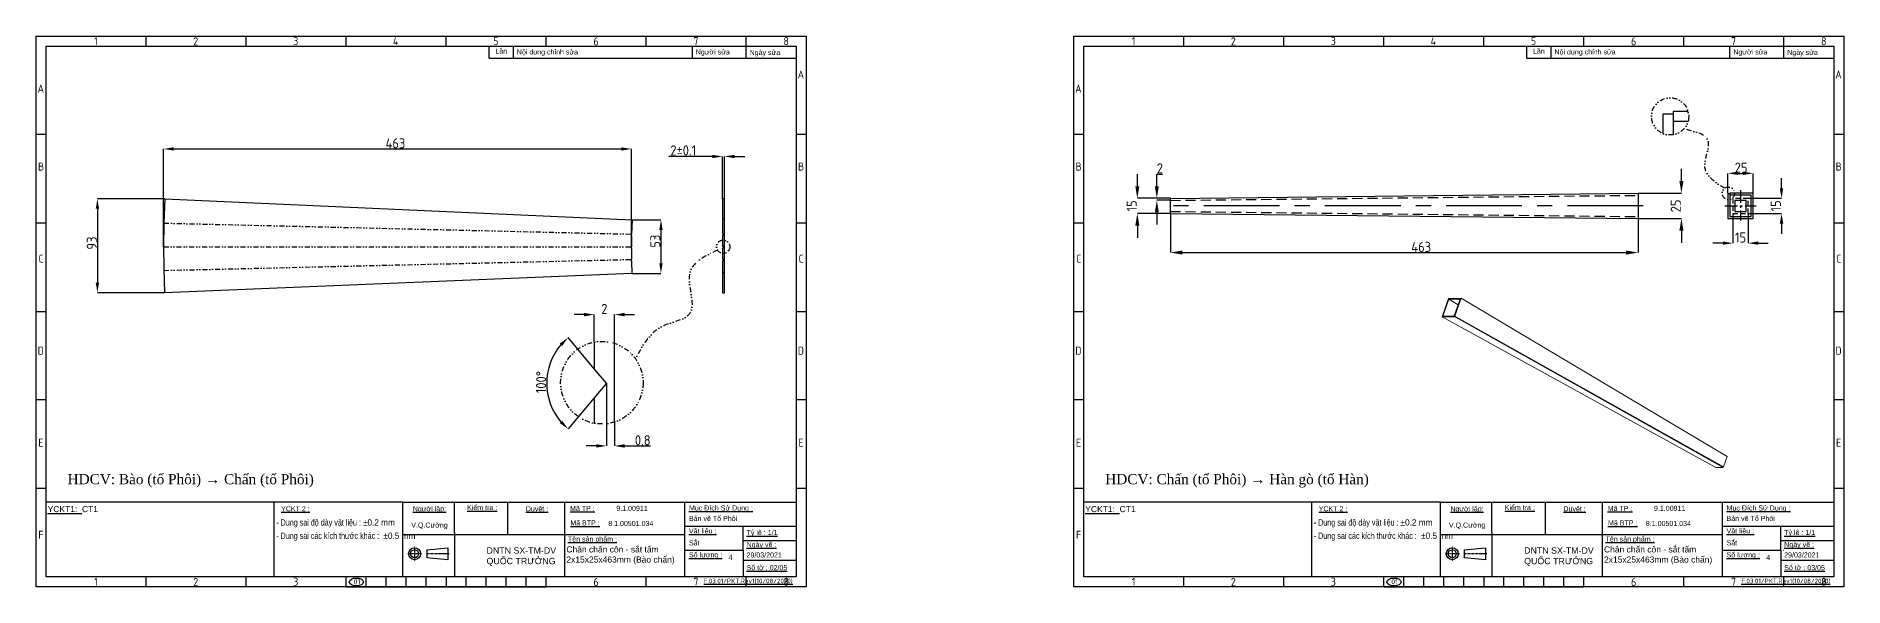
# Model space of a CAD drawing. Header units: millimetres. Extents: x -127318 to -46279, y 54276 to 57025.
# Drawn here: x -118447 to -116658, y 54453 to 54998 of the extents above; entities that cross this region are included whole.
import ezdxf

# ---------------------------------------------------------------- set-up
doc = ezdxf.new("R2010")
doc.units = ezdxf.units.MM
doc.header["$PDMODE"] = 2
for name, pattern in [('CENTER', [2, 1.25, -0.25, 0.25, -0.25]), ('CENTERX2', [4, 2.5, -0.5, 0.5, -0.5]), ('CONTPVMNIL', [0]), ('DASHEDX2', [1.5, 1, -0.5]), ('DIVIDE', [1.25, 0.5, -0.25, 0, -0.25, 0, -0.25])]:
    doc.linetypes.add(name, pattern=pattern)
doc.layers.get('0').update_dxf_attribs({"linetype": 'CONTPVMNIL'})
doc.layers.get('DEFPOINTS').update_dxf_attribs({"color": 6})
for name, color, linetype in [('CENTER', 1, 'CENTERX2'), ('FRAME050', 6, 'Continuous'), ('hatch', 4, 'DASHEDX2'), ('MAIN', 7, 'Continuous')]:
    doc.layers.add(name, color=color, linetype=linetype)
doc.styles.add('ISOCP', font='isocp')
doc.styles.add('SLDTEXTSTYLE1', font='timesi.ttf', dxfattribs={"width": 0.933})
doc.styles.add('SLDTEXTSTYLE3', font='TXT', dxfattribs={"width": 0.65, "bigfont": 'bigfont'})
doc.styles.get("Standard").update_dxf_attribs({"font": 'isocp.shx'})
doc.styles.add('style1', font='arial.ttf', dxfattribs={"width": 0.75})
doc.dimstyles.new('Dim20$0', dxfattribs={"dimtxt": 20, "dimasz": 10, "dimexe": 0, "dimexo": 0, "dimgap": 0.6, "dimtad": 1, "dimtoh": 1, "dimdsep": 46, "dimtxsty": 'ISOCP', "dimcen": 0, "dimclrd": 3, "dimclre": 3, "dimclrt": 7, "dimadec": 3, "dimazin": 2, "dimtp": 0.05, "dimtm": 0.05, "dimtfac": 0.7, "dimtofl": 0, "dimtmove": 0, "dimatfit": 3, "dimfxl": 1, "dimtolj": 1, "dimarcsym": 0})
doc.dimstyles.new('Dim20$2', dxfattribs={"dimtxt": 20, "dimasz": 10, "dimexe": 0, "dimexo": 0, "dimgap": 0.6, "dimtad": 1, "dimtoh": 1, "dimdsep": 46, "dimtxsty": 'ISOCP', "dimcen": 0, "dimclrd": 3, "dimclre": 3, "dimclrt": 7, "dimadec": 3, "dimazin": 2, "dimtp": 0.05, "dimtm": 0.05, "dimtfac": 0.7, "dimtofl": 0, "dimtmove": 0, "dimatfit": 3, "dimfxl": 1, "dimtolj": 1, "dimarcsym": 0})

# ---------------------------------------------------------------- blocks, each defined once
blk = doc.blocks.new('ẢERHAEEH')
at = {"layer": 'FRAME050'}
for p, q in [((-261.36, 213.96), (-261.36, 217.92)), ((-221.76, 213.96), (-221.76, 217.92)), ((-182.16, 213.96), (-182.16, 217.92)), ((-142.56, 213.96), (-142.56, 217.92)), ((-102.96, 213.96), (-102.96, 217.92)), ((-63.36, 213.96), (-63.36, 217.92)), ((-23.76, 213.96), (-23.76, 217.92)), ((-300.96, 178.96), (-304.92, 178.96)), ((0, 178.96), (-3.96, 178.96)), ((-300.96, 143.96), (-304.92, 143.96)), ((0, 143.96), (-3.96, 143.96)), ((-304.92, 108.96), (-300.96, 108.96)), ((-3.96, 108.96), (0, 108.96)), ((-300.96, 73.96), (-304.92, 73.96)), ((0, 73.96), (-3.96, 73.96)), ((-300.96, 38.96), (-304.92, 38.96)), ((0, 38.96), (-3.96, 38.96)), ((-261.36, 0), (-261.36, 3.96)), ((-221.76, 0), (-221.76, 3.96)), ((-182.16, 0), (-182.16, 3.96)), ((-182.16, 0), (-102.96, 0)), ((-174.24, 0), (-174.24, 3.96)), ((-166.32, 0), (-166.32, 3.96)), ((-158.4, 0), (-158.4, 3.96)), ((-150.48, 0), (-150.48, 3.96)), ((-142.56, 3.96), (-142.56, 0)), ((-134.64, 0), (-134.64, 3.96)), ((-126.72, 0), (-126.72, 3.96)), ((-118.8, 0), (-118.8, 3.96)), ((-110.88, 0), (-110.88, 3.96)), ((-102.96, 0), (-102.96, 3.96)), ((-63.36, 0), (-63.36, 3.96)), ((-23.76, 0), (-23.76, 3.96))]:
    blk.add_line(p, q, dxfattribs=at)
at = {"layer": 'MAIN', "color": 7, "linetype": 'Continuous'}
blk.add_lwpolyline([(-300.96, 213.96), (-3.96, 213.96), (-3.96, 3.96), (-300.96, 3.96)], close=True, dxfattribs=at)
at = {"layer": 'FRAME050', "style": 'ISOCP'}
for s, p in [('1', (-281.95, 214.36)), ('2', (-242.72, 214.28)), ('3', (-203.13, 214.42)), ('4', (-163.63, 214.36)), ('5', (-123.93, 214.42)), ('6', (-84.25, 214.28)), ('7', (-44.67, 214.36)), ('8', (-9.03, 214.36)), ('A', (-3.41, 201.17)), ('A', (-304.37, 195.59)), ('B', (-304.21, 164.74)), ('B', (-3.25, 164.74)), ('C', (-303.97, 128.3)), ('C', (-3.01, 128.3)), ('D', (-304.3, 91.87)), ('D', (-3.34, 91.87)), ('E', (-304.05, 55.44)), ('E', (-3.09, 55.44)), ('F', (-304.05, 19.01)), ('1', (-281.95, 0.4)), ('2', (-242.72, 0.32)), ('3', (-203.13, 0.46)), ('6', (-84.25, 0.32)), ('7', (-44.67, 0.4)), ('8', (-9.03, 0.4))]:
    blk.add_text(s, height=3.17, dxfattribs=at).set_placement(p)
blk = doc.blocks.new('*D563')
at = {"color": 3, "lineweight": -2, "ltscale": 30, "transparency": 16777216}
for p, q in [((-118320.9, 54789.6), (-118320.9, 54886.4)), ((-118310.9, 54886.4), (-117867.8, 54886.4)), ((-117857.8, 54789.6), (-117857.8, 54886.4))]:
    blk.add_line(p, q, dxfattribs=at)
at = {"color": 3, "ltscale": 30, "transparency": 16777216}
for points in [[(-118310.9, 54888.1), (-118310.9, 54884.8), (-118320.9, 54886.4)], [(-117867.8, 54888.1), (-117867.8, 54884.8), (-117857.8, 54886.4)]]:
    blk.add_solid(points, dxfattribs=at)
at = {"layer": 'DEFPOINTS', "color": 0, "ltscale": 30, "transparency": 16777216}
for p in [(-117857.8, 54886.4), (-118320.9, 54789.6), (-117857.8, 54789.6)]:
    blk.add_point(p, dxfattribs=at)
at = {"color": 7, "ltscale": 30, "transparency": 16777216, "insert": (-118091.4, 54892), "char_height": 10, "attachment_point": 5, "style": 'ISOCP'}
blk.add_mtext('\\A1;463', dxfattribs=at)
blk = doc.blocks.new('*D564')
at = {"color": 3, "lineweight": -2, "ltscale": 30, "transparency": 16777216}
for p, q in [((-117857.2, 54816.4), (-117828.6, 54816.4)), ((-117828.6, 54806.4), (-117828.6, 54773.3)), ((-117857.3, 54763.3), (-117828.6, 54763.3))]:
    blk.add_line(p, q, dxfattribs=at)
at = {"color": 3, "ltscale": 30, "transparency": 16777216}
for points in [[(-117830.2, 54806.4), (-117826.9, 54806.4), (-117828.6, 54816.4)], [(-117830.2, 54773.3), (-117826.9, 54773.3), (-117828.6, 54763.3)]]:
    blk.add_solid(points, dxfattribs=at)
at = {"layer": 'DEFPOINTS', "color": 0, "ltscale": 30, "transparency": 16777216}
for p in [(-117857.2, 54816.4), (-117857.3, 54763.3), (-117828.6, 54763.3)]:
    blk.add_point(p, dxfattribs=at)
at = {"color": 7, "ltscale": 30, "transparency": 16777216, "insert": (-117834.2, 54795.2), "char_height": 10, "attachment_point": 5, "rotation": 90, "style": 'ISOCP'}
blk.add_mtext('\\A1;53', dxfattribs=at)
blk = doc.blocks.new('*D565')
at = {"color": 3, "lineweight": -2, "ltscale": 30, "transparency": 16777216}
for p, q in [((-118319.7, 54837.2), (-118386.4, 54837.2)), ((-118386.4, 54827.2), (-118386.4, 54754.2)), ((-118320, 54744.2), (-118386.4, 54744.2))]:
    blk.add_line(p, q, dxfattribs=at)
at = {"color": 3, "ltscale": 30, "transparency": 16777216}
for points in [[(-118388.1, 54827.2), (-118384.8, 54827.2), (-118386.4, 54837.2)], [(-118388.1, 54754.2), (-118384.8, 54754.2), (-118386.4, 54744.2)]]:
    blk.add_solid(points, dxfattribs=at)
at = {"layer": 'DEFPOINTS', "color": 0, "ltscale": 30, "transparency": 16777216}
for p in [(-118319.7, 54837.2), (-118386.4, 54744.2), (-118320, 54744.2)]:
    blk.add_point(p, dxfattribs=at)
at = {"color": 7, "ltscale": 30, "transparency": 16777216, "insert": (-118392, 54793.3), "char_height": 10, "attachment_point": 5, "rotation": 90, "style": 'ISOCP'}
blk.add_mtext('\\A1;93', dxfattribs=at)
blk = doc.blocks.new('*D566')
at = {"color": 3, "lineweight": -2, "ltscale": 30, "transparency": 16777216}
for p, q in [((-117777.7, 54879), (-117820.7, 54879)), ((-117767.7, 54837.2), (-117767.7, 54879)), ((-117765.7, 54837.2), (-117765.7, 54879)), ((-117755.7, 54879), (-117745.7, 54879))]:
    blk.add_line(p, q, dxfattribs=at)
at = {"color": 3, "ltscale": 30, "transparency": 16777216}
for points in [[(-117777.7, 54880.6), (-117777.7, 54877.3), (-117767.7, 54879)], [(-117755.7, 54880.6), (-117755.7, 54877.3), (-117765.7, 54879)]]:
    blk.add_solid(points, dxfattribs=at)
at = {"layer": 'DEFPOINTS', "color": 0, "ltscale": 30, "transparency": 16777216}
for p in [(-117765.7, 54879), (-117767.7, 54837.2), (-117765.7, 54837.2)]:
    blk.add_point(p, dxfattribs=at)
at = {"color": 7, "ltscale": 30, "transparency": 16777216, "insert": (-117806.5, 54885), "char_height": 10, "attachment_point": 5, "style": 'ISOCP'}
blk.add_mtext('\\A1;2±0.1', dxfattribs=at)
blk = doc.blocks.new('*D567')
at = {"color": 3, "lineweight": -2, "ltscale": 30, "transparency": 16777216}
for p, q in [((-117904.6, 54722.5), (-117914.6, 54722.5)), ((-117894.6, 54695.3), (-117894.6, 54722.5)), ((-117874.6, 54694.1), (-117874.6, 54722.5)), ((-117864.6, 54722.5), (-117854.6, 54722.5))]:
    blk.add_line(p, q, dxfattribs=at)
at = {"color": 3, "ltscale": 30, "transparency": 16777216}
for points in [[(-117904.6, 54724.2), (-117904.6, 54720.8), (-117894.6, 54722.5)], [(-117864.6, 54724.2), (-117864.6, 54720.8), (-117874.6, 54722.5)]]:
    blk.add_solid(points, dxfattribs=at)
at = {"layer": 'DEFPOINTS', "color": 0, "ltscale": 30, "transparency": 16777216}
for p in [(-117894.6, 54722.5), (-117894.6, 54695.3), (-117874.6, 54694.1)]:
    blk.add_point(p, dxfattribs=at)
at = {"color": 7, "ltscale": 30, "transparency": 16777216, "insert": (-117884.6, 54728.1), "char_height": 10, "attachment_point": 5, "style": 'ISOCP'}
blk.add_mtext('\\A1;2', dxfattribs=at)
blk = doc.blocks.new('*D568')
at = {"color": 3, "lineweight": -2, "ltscale": 30, "transparency": 16777216}
for p, q in [((-117882.6, 54654.6), (-117882.6, 54592.6)), ((-117874.6, 54616.3), (-117874.6, 54592.6)), ((-117892.6, 54592.6), (-117902.6, 54592.6)), ((-117864.6, 54592.6), (-117839, 54592.6))]:
    blk.add_line(p, q, dxfattribs=at)
at = {"color": 3, "ltscale": 30, "transparency": 16777216}
for points in [[(-117892.6, 54594.3), (-117892.6, 54590.9), (-117882.6, 54592.6)], [(-117864.6, 54594.3), (-117864.6, 54590.9), (-117874.6, 54592.6)]]:
    blk.add_solid(points, dxfattribs=at)
at = {"layer": 'DEFPOINTS', "color": 0, "ltscale": 30, "transparency": 16777216}
for p in [(-117882.6, 54654.6), (-117874.6, 54616.3), (-117874.6, 54592.6)]:
    blk.add_point(p, dxfattribs=at)
at = {"color": 7, "ltscale": 30, "transparency": 16777216, "insert": (-117846.6, 54598.2), "char_height": 10, "attachment_point": 5, "style": 'ISOCP'}
blk.add_mtext('\\A1;0.8', dxfattribs=at)
blk = doc.blocks.new('*D569')
at = {"color": 3, "lineweight": -2, "ltscale": 30, "transparency": 16777216}
for p, q in [((-117894.6, 54668.9), (-117920.5, 54699.8)), ((-117894.6, 54640.3), (-117920.5, 54609.4))]:
    blk.add_line(p, q, dxfattribs=at)
blk.add_arc((-117882.6, 54654.6), 59, 139.7195, 220.2805, dxfattribs=at)
at = {"color": 3, "ltscale": 30, "transparency": 16777216}
for points in [[(-117928.8, 54693.9), (-117926.4, 54691.5), (-117920.5, 54699.8)], [(-117926.4, 54617.6), (-117928.8, 54615.2), (-117920.5, 54609.4)]]:
    blk.add_solid(points, dxfattribs=at)
at = {"layer": 'DEFPOINTS', "color": 0, "ltscale": 30, "transparency": 16777216}
for p in [(-117894.6, 54668.9), (-117882.6, 54654.6), (-117882.6, 54654.6), (-117939.1, 54637.6), (-117894.6, 54640.3)]:
    blk.add_point(p, dxfattribs=at)
at = {"color": 7, "ltscale": 30, "transparency": 16777216, "insert": (-117947.2, 54655.7), "char_height": 10, "attachment_point": 5, "rotation": 89.001, "style": 'ISOCP'}
blk.add_mtext('\\A1;100°', dxfattribs=at)
blk = doc.blocks.new('*D570')
at = {"color": 3, "lineweight": -2, "ltscale": 30, "transparency": 16777216}
for p, q in [((-117324.3, 54822.6), (-117324.3, 54783.9)), ((-116861.3, 54817.6), (-116861.3, 54783.9)), ((-117312.3, 54783.9), (-116873.3, 54783.9))]:
    blk.add_line(p, q, dxfattribs=at)
at = {"color": 3, "ltscale": 30, "transparency": 16777216}
for points in [[(-117312.3, 54785.9), (-117312.3, 54781.9), (-117324.3, 54783.9)], [(-116873.3, 54785.9), (-116873.3, 54781.9), (-116861.3, 54783.9)]]:
    blk.add_solid(points, dxfattribs=at)
at = {"layer": 'DEFPOINTS', "color": 0, "ltscale": 30, "transparency": 16777216}
for p in [(-117324.3, 54822.6), (-116861.3, 54817.6), (-116861.3, 54783.9)]:
    blk.add_point(p, dxfattribs=at)
at = {"color": 7, "ltscale": 30, "transparency": 16777216, "insert": (-117076, 54789.5), "char_height": 10, "attachment_point": 5, "style": 'ISOCP'}
blk.add_mtext('\\A1;463', dxfattribs=at)
blk = doc.blocks.new('*D571')
at = {"color": 3, "lineweight": -2, "ltscale": 30, "transparency": 16777216}
for p, q in [((-116818.4, 54854.6), (-116818.4, 54866.6)), ((-116861.3, 54842.6), (-116818.4, 54842.6)), ((-116861.3, 54817.6), (-116818.4, 54817.6)), ((-116818.4, 54805.6), (-116818.4, 54793.6))]:
    blk.add_line(p, q, dxfattribs=at)
at = {"color": 3, "ltscale": 30, "transparency": 16777216}
for points in [[(-116820.4, 54854.6), (-116816.4, 54854.6), (-116818.4, 54842.6)], [(-116820.4, 54805.6), (-116816.4, 54805.6), (-116818.4, 54817.6)]]:
    blk.add_solid(points, dxfattribs=at)
at = {"layer": 'DEFPOINTS', "color": 0, "ltscale": 30, "transparency": 16777216}
for p in [(-116861.3, 54842.6), (-116861.3, 54817.6), (-116818.4, 54817.6)]:
    blk.add_point(p, dxfattribs=at)
at = {"color": 7, "ltscale": 30, "transparency": 16777216, "insert": (-116824, 54830.1), "char_height": 10, "attachment_point": 5, "rotation": 90, "style": 'ISOCP'}
blk.add_mtext('\\A1;25', dxfattribs=at)
blk = doc.blocks.new('*D572')
at = {"color": 3, "lineweight": -2, "ltscale": 30, "transparency": 16777216}
for p, q in [((-117337.7, 54849.6), (-117337.7, 54861.6)), ((-117337.7, 54861.6), (-117332.2, 54861.6)), ((-117324.3, 54837.6), (-117337.7, 54837.6)), ((-117324.3, 54835.6), (-117337.7, 54835.6)), ((-117337.7, 54823.6), (-117337.7, 54811.6))]:
    blk.add_line(p, q, dxfattribs=at)
at = {"color": 3, "ltscale": 30, "transparency": 16777216}
for points in [[(-117339.7, 54849.6), (-117335.7, 54849.6), (-117337.7, 54837.6)], [(-117339.7, 54823.6), (-117335.7, 54823.6), (-117337.7, 54835.6)]]:
    blk.add_solid(points, dxfattribs=at)
at = {"layer": 'DEFPOINTS', "color": 0, "ltscale": 30, "transparency": 16777216}
for p in [(-117337.7, 54835.6), (-117324.3, 54837.6), (-117324.3, 54835.6)]:
    blk.add_point(p, dxfattribs=at)
at = {"color": 7, "ltscale": 30, "transparency": 16777216, "insert": (-117334.7, 54867.2), "char_height": 10, "attachment_point": 5, "style": 'ISOCP'}
blk.add_mtext('\\A1;2', dxfattribs=at)
blk = doc.blocks.new('*D573')
at = {"color": 3, "lineweight": -2, "ltscale": 30, "transparency": 16777216}
for p, q in [((-117357, 54849.6), (-117357, 54861.6)), ((-117324.3, 54837.6), (-117357, 54837.6)), ((-117324.3, 54822.6), (-117357, 54822.6)), ((-117357, 54810.6), (-117357, 54798.6))]:
    blk.add_line(p, q, dxfattribs=at)
at = {"color": 3, "ltscale": 30, "transparency": 16777216}
for points in [[(-117359, 54849.6), (-117355, 54849.6), (-117357, 54837.6)], [(-117359, 54810.6), (-117355, 54810.6), (-117357, 54822.6)]]:
    blk.add_solid(points, dxfattribs=at)
at = {"layer": 'DEFPOINTS', "color": 0, "ltscale": 30, "transparency": 16777216}
for p in [(-117324.3, 54837.6), (-117357, 54822.6), (-117324.3, 54822.6)]:
    blk.add_point(p, dxfattribs=at)
at = {"color": 7, "ltscale": 30, "transparency": 16777216, "insert": (-117362.6, 54830.1), "char_height": 10, "attachment_point": 5, "rotation": 90, "style": 'ISOCP'}
blk.add_mtext('\\A1;15', dxfattribs=at)
blk = doc.blocks.new('*D574')
at = {"color": 3, "lineweight": -2, "ltscale": 30, "transparency": 16777216}
for p, q in [((-116772.4, 54842.6), (-116772.4, 54862.3)), ((-116762.4, 54862.3), (-116757.4, 54862.3)), ((-116747.4, 54842.6), (-116747.4, 54862.3))]:
    blk.add_line(p, q, dxfattribs=at)
at = {"color": 3, "ltscale": 30, "transparency": 16777216}
for points in [[(-116762.4, 54864), (-116762.4, 54860.7), (-116772.4, 54862.3)], [(-116757.4, 54864), (-116757.4, 54860.7), (-116747.4, 54862.3)]]:
    blk.add_solid(points, dxfattribs=at)
at = {"layer": 'DEFPOINTS', "color": 0, "ltscale": 30, "transparency": 16777216}
for p in [(-116747.4, 54862.3), (-116772.4, 54842.6), (-116747.4, 54842.6)]:
    blk.add_point(p, dxfattribs=at)
at = {"color": 7, "ltscale": 30, "transparency": 16777216, "insert": (-116759.3, 54867.9), "char_height": 10, "attachment_point": 5, "style": 'ISOCP'}
blk.add_mtext('\\A1;25', dxfattribs=at)
blk = doc.blocks.new('*D575')
at = {"color": 3, "lineweight": -2, "ltscale": 30, "transparency": 16777216}
for p, q in [((-116719.3, 54847.6), (-116719.3, 54857.6)), ((-116752.4, 54837.6), (-116719.3, 54837.6)), ((-116752.4, 54822.6), (-116719.3, 54822.6)), ((-116719.3, 54812.6), (-116719.3, 54802.6))]:
    blk.add_line(p, q, dxfattribs=at)
at = {"color": 3, "ltscale": 30, "transparency": 16777216}
for points in [[(-116721, 54847.6), (-116717.6, 54847.6), (-116719.3, 54837.6)], [(-116721, 54812.6), (-116717.6, 54812.6), (-116719.3, 54822.6)]]:
    blk.add_solid(points, dxfattribs=at)
at = {"layer": 'DEFPOINTS', "color": 0, "ltscale": 30, "transparency": 16777216}
for p in [(-116752.4, 54837.6, 0), (-116719.3, 54837.6), (-116752.4, 54822.6, 0)]:
    blk.add_point(p, dxfattribs=at)
at = {"color": 7, "ltscale": 30, "transparency": 16777216, "insert": (-116724.9, 54830.1), "char_height": 10, "attachment_point": 5, "rotation": 90, "style": 'ISOCP'}
blk.add_mtext('\\A1;15', dxfattribs=at)
blk = doc.blocks.new('*D576')
at = {"color": 3, "lineweight": -2, "ltscale": 30, "transparency": 16777216}
for p, q in [((-116767.4, 54822.6), (-116767.4, 54793.2)), ((-116752.4, 54822.6), (-116752.4, 54793.2)), ((-116777.4, 54793.2), (-116787.4, 54793.2)), ((-116742.4, 54793.2), (-116732.4, 54793.2))]:
    blk.add_line(p, q, dxfattribs=at)
at = {"color": 3, "ltscale": 30, "transparency": 16777216}
for points in [[(-116777.4, 54794.9), (-116777.4, 54791.6), (-116767.4, 54793.2)], [(-116742.4, 54794.9), (-116742.4, 54791.6), (-116752.4, 54793.2)]]:
    blk.add_solid(points, dxfattribs=at)
at = {"layer": 'DEFPOINTS', "color": 0, "ltscale": 30, "transparency": 16777216}
for p in [(-116767.4, 54822.6, 0), (-116752.4, 54822.6), (-116752.4, 54793.2)]:
    blk.add_point(p, dxfattribs=at)
at = {"color": 7, "ltscale": 30, "transparency": 16777216, "insert": (-116759.9, 54798.8), "char_height": 10, "attachment_point": 5, "style": 'ISOCP'}
blk.add_mtext('\\A1;15', dxfattribs=at)

msp = doc.modelspace()

# ---------------------------------------------------------------- linework, layer by layer
at = {"ltscale": 50}
for p, q in [((-116826.731, 54920.988, 0), (-116836.731, 54920.988, 0)), ((-116836.731, 54920.988, 0), (-116836.731, 54901.702, 0)), ((-116811.81, 54923.488, 0), (-116826.731, 54923.488, 0)), ((-116826.731, 54923.488, 0), (-116826.731, 54900.476, 0)), ((-116811.91, 54913.488, 0), (-116826.731, 54913.488, 0)), ((-116770.444, 54842.059, 0), (-116772.444, 54842.059, 0)), ((-116772.444, 54842.059, 0), (-116772.444, 54817.559, 0)), ((-116747.444, 54842.559, 0), (-116770.444, 54842.559, 0)), ((-116770.444, 54842.559, 0), (-116770.444, 54819.559, 0)), ((-116749.444, 54840.559, 0), (-116770.444, 54840.559, 0)), ((-116749.444, 54819.559, 0), (-116749.444, 54840.559, 0)), ((-116747.444, 54817.559, 0), (-116747.444, 54842.559, 0)), ((-116772.444, 54817.559, 0), (-116747.444, 54817.559, 0)), ((-116770.444, 54819.559, 0), (-116749.444, 54819.559, 0))]:
    msp.add_line(p, q, dxfattribs=at)
at = {"color": 7, "linetype": 'Continuous', "lineweight": 25}
for p, q in [((-118319.743, 54837.216), (-118320.571, 54813.03)), ((-118319.743, 54837.216), (-117857.159, 54816.359)), ((-118320.59, 54813.03), (-118320.886, 54789.64)), ((-117857.159, 54816.359), (-117857.645, 54802.167)), ((-117857.685, 54800.439), (-117857.822, 54789.64)), ((-117857.685, 54800.439), (-117857.645, 54802.167)), ((-118320.886, 54789.64), (-118320.693, 54767.977)), ((-117857.825, 54787.912), (-117857.822, 54789.64)), ((-117857.825, 54787.912), (-117857.729, 54777.113)), ((-117857.695, 54775.385), (-117857.729, 54777.113)), ((-117857.695, 54775.385), (-117857.326, 54763.291)), ((-118320.711, 54767.976), (-118319.984, 54744.159)), ((-117857.326, 54763.291), (-118319.984, 54744.159))]:
    msp.add_line(p, q, dxfattribs=at)
at = {"ltscale": 30}
for p, q in [((-117765.713, 54837.216), (-117767.713, 54837.216)), ((-117767.713, 54837.216), (-117767.713, 54803.597)), ((-117765.713, 54744.156), (-117765.713, 54837.216)), ((-117324.258, 54837.559, 0), (-116861.258, 54842.559, 0)), ((-117324.258, 54822.559, 0), (-117324.258, 54837.559, 0)), ((-116861.258, 54842.559, 0), (-116861.258, 54817.559, 0)), ((-117324.258, 54822.559, 0), (-116861.258, 54817.559, 0)), ((-117766.513, 54802.167), (-117767.713, 54803.597)), ((-117766.513, 54802.167), (-117767.713, 54800.737)), ((-117767.713, 54800.737), (-117767.713, 54791.07)), ((-117766.513, 54789.64), (-117767.713, 54791.07)), ((-117766.513, 54789.64), (-117767.713, 54788.21)), ((-117767.713, 54788.21), (-117767.713, 54778.542)), ((-117766.513, 54777.111), (-117767.713, 54778.542)), ((-117766.513, 54777.111), (-117767.713, 54775.681)), ((-117767.713, 54775.681), (-117767.713, 54744.156)), ((-117767.713, 54744.156), (-117765.713, 54744.156)), ((-117894.575, 54695.328), (-117894.575, 54668.863)), ((-117874.575, 54616.339), (-117874.575, 54694.076)), ((-117882.575, 54654.562), (-117894.575, 54668.863)), ((-117882.575, 54654.562), (-117894.575, 54640.261)), ((-117894.575, 54640.261), (-117894.575, 54615.088))]:
    msp.add_line(p, q, dxfattribs=at)
at = {"color": 0, "linetype": 'Continuous', "lineweight": 0, "extrusion": (-0.721444, 0.412332, 0.556327)}
for p, q in [((-117055.24, 54720.279), (-117048.822, 54738.499)), ((-117054.492, 54721.015), (-117048.588, 54737.777)), ((-117048.822, 54738.499), (-117036.55, 54738.667)), ((-117048.588, 54737.777), (-117037.297, 54737.932)), ((-117048.588, 54737.777), (-117039.265, 54732.346)), ((-117037.297, 54737.932), (-117043.206, 54721.155)), ((-117036.55, 54738.667), (-117042.798, 54720.926)), ((-117036.55, 54738.667), (-116773.065, 54582.262)), ((-117042.967, 54720.447), (-117055.24, 54720.279)), ((-117055.24, 54720.279), (-116784.279, 54571.229)), ((-117044.23, 54721.155), (-117054.492, 54721.015)), ((-117044.23, 54721.155), (-116776.915, 54571.33)), ((-117043.206, 54721.155), (-116776.747, 54571.808)), ((-116776.747, 54571.808), (-116773.065, 54582.262)), ((-116784.279, 54571.229), (-116776.915, 54571.33))]:
    msp.add_line(p, q, dxfattribs=at)
for p, q in [((-118084.081, 54537.085), (-118437.169, 54537.085)), ((-118211.699, 54537.085), (-118211.699, 54463.103)), ((-117980.318, 54537.085), (-117980.318, 54504.829)), ((-117804.846, 54513.204), (-117804.846, 54537.085)), ((-117056.929, 54537.085), (-117410.017, 54537.085)), ((-117184.548, 54537.085), (-117184.548, 54463.103)), ((-116953.166, 54537.085), (-116953.166, 54504.829)), ((-116777.695, 54513.204), (-116777.695, 54537.085)), ((-118033.092, 54506.88), (-118033.092, 54463.103)), ((-117005.941, 54506.88), (-117005.941, 54463.103)), ((-118084.081, 54504.829), (-117923.69, 54504.829)), ((-117747.246, 54499.136), (-117694.669, 54499.136)), ((-117056.929, 54504.829), (-116896.539, 54504.829)), ((-116720.094, 54499.136), (-116667.517, 54499.136)), ((-117747.246, 54479.529), (-117694.669, 54479.529)), ((-116720.094, 54479.529), (-116667.517, 54479.529))]:
    msp.add_line(p, q)
at = {"ltscale": 3}
for p, q in [((-117923.69, 54504.829), (-117804.846, 54504.829)), ((-116896.539, 54504.829), (-116777.695, 54504.829))]:
    msp.add_line(p, q, dxfattribs=at)
at = {"linetype": 'ByBlock'}
for p, q in [((-117747.246, 54489.503), (-117747.246, 54463.103)), ((-116720.094, 54489.503), (-116720.094, 54463.103))]:
    msp.add_line(p, q, dxfattribs=at)
at = {"ltscale": 50, "elevation": 0}
msp.add_lwpolyline([(-116765.444, 54824.559), (-116754.444, 54824.559), (-116754.444, 54835.559), (-116765.444, 54835.559)], close=True, dxfattribs=at)
at = {"color": 1}
for centre in [(-118130.037, 54458.038), (-117102.885, 54458.038)]:
    msp.add_ellipse(centre, major_axis=(-7.026, 0), ratio=0.55171628, dxfattribs=at)
at = {"layer": 'CENTER', "ltscale": 30}
msp.add_line((-116856.258, 54830.059, 0), (-117329.258, 54830.059, 0), dxfattribs=at)
at = {"layer": 'CENTER', "ltscale": 5}
for p, q in [((-116775.444, 54830.059, 0), (-116744.444, 54830.059, 0)), ((-116759.944, 54845.559, 0), (-116759.944, 54815.559, 0))]:
    msp.add_line(p, q, dxfattribs=at)
at = {"layer": 'CENTER', "color": 1, "linetype": 'CENTER', "ltscale": 0.05}
for p, q in [((-118072.454, 54493.05), (-118072.454, 54478.789)), ((-117045.302, 54493.05), (-117045.302, 54478.789)), ((-118065.323, 54485.92), (-118079.584, 54485.92)), ((-117038.172, 54485.92), (-117052.433, 54485.92))]:
    msp.add_line(p, q, dxfattribs=at)
at = {"layer": 'CENTER'}
for p, q in [((-118038.269, 54485.92), (-118061.377, 54485.92)), ((-117011.118, 54485.92), (-117034.226, 54485.92))]:
    msp.add_line(p, q, dxfattribs=at)
at = {"layer": 'DEFPOINTS', "ltscale": 30}
for points in [[(-118447.069, 54998.003), (-117684.769, 54998.003), (-117684.769, 54453.203), (-118447.069, 54453.203)], [(-117419.917, 54998.003), (-116657.617, 54998.003), (-116657.617, 54453.203), (-117419.917, 54453.203)]]:
    msp.add_lwpolyline(points, close=True, dxfattribs=at)
at = {"layer": 'hatch', "ltscale": 10}
for p, q in [((-117324.258, 54835.559, 0), (-116861.258, 54840.559, 0)), ((-117765.713, 54817.221), (-117767.713, 54817.221)), ((-117324.258, 54824.559, 0), (-116861.258, 54819.559, 0)), ((-117767.713, 54764.151), (-117765.713, 54764.151))]:
    msp.add_line(p, q, dxfattribs=at)
at = {"layer": 'hatch', "color": 2, "linetype": 'DIVIDE', "ltscale": 10}
for p, q in [((-118320.59, 54813.03), (-117857.645, 54802.167)), ((-118320.886, 54789.64), (-117857.822, 54789.64)), ((-118320.59, 54766.25), (-117857.729, 54777.111))]:
    msp.add_line(p, q, dxfattribs=at)
at = {"layer": 'hatch', "ltscale": 5, "elevation": 0}
msp.add_lwpolyline([(-116767.444, 54822.559), (-116752.444, 54822.559), (-116752.444, 54837.559), (-116767.444, 54837.559)], close=True, dxfattribs=at)
at = {"layer": 'hatch', "color": 2, "linetype": 'DIVIDE', "ltscale": 10}
for centre, radius in [((-116829.577, 54918.665, 0), 18.41), ((-116771.895, 54842.59, 0), 6.138), ((-117766.96, 54789.705), 6.559), ((-117887.046, 54655.208), 40.82)]:
    msp.add_circle(centre, radius, dxfattribs=at)
for points, knots in [([(-116775.603, 54847.482, 0), (-116784.943, 54853.458, 0), (-116802.772, 54864.867), (-116783.56, 54899.083), (-116805.178, 54903.767, 0), (-116816.092, 54906.132, 0)], [0, 0, 0, 0, 28.79793971, 54.97240016, 81.66142578, 81.66142578, 81.66142578, 81.66142578]), ([(-117772.53, 54786.24), (-117784.811, 54780.604), (-117811.222, 54768.483), (-117786.957, 54719.188), (-117835.387, 54713.682), (-117846.954, 54691.705), (-117853.74, 54678.81)], [0, 0, 0, 0, 35.0726301, 75.42935551, 105.12077524, 147.28035118, 147.28035118, 147.28035118, 147.28035118])]:
    msp.add_open_spline(points, degree=3, knots=knots, dxfattribs=at)
at = {"layer": 'MAIN'}
for p, q in [((-117998.574, 54976.103), (-117998.574, 54988.103)), ((-117998.574, 54976.103), (-117694.669, 54976.103)), ((-117974.574, 54976.103), (-117974.574, 54988.103)), ((-117797.504, 54976.103), (-117797.504, 54988.103)), ((-117744.169, 54976.103), (-117744.169, 54988.103)), ((-116971.422, 54976.103), (-116971.422, 54988.103)), ((-116971.422, 54976.103), (-116667.517, 54976.103)), ((-116947.422, 54976.103), (-116947.422, 54988.103)), ((-116770.353, 54976.103), (-116770.353, 54988.103)), ((-116717.017, 54976.103), (-116717.017, 54988.103)), ((-118084.081, 54537.085), (-117694.669, 54537.085)), ((-118084.081, 54504.829), (-118084.081, 54537.085)), ((-118033.092, 54506.88), (-118033.092, 54537.085)), ((-117923.69, 54513.204), (-117923.69, 54537.085)), ((-117056.929, 54537.085), (-116667.517, 54537.085)), ((-117056.929, 54504.829), (-117056.929, 54537.085)), ((-117005.941, 54506.88), (-117005.941, 54537.085)), ((-116896.539, 54513.204), (-116896.539, 54537.085)), ((-117923.69, 54489.503), (-117923.69, 54513.204)), ((-117804.846, 54513.204), (-117694.669, 54513.204)), ((-117804.846, 54489.503), (-117804.846, 54513.204)), ((-117747.246, 54489.503), (-117747.246, 54513.204)), ((-116896.539, 54489.503), (-116896.539, 54513.204)), ((-116777.695, 54513.204), (-116667.517, 54513.204)), ((-116777.695, 54489.503), (-116777.695, 54513.204)), ((-116720.094, 54489.503), (-116720.094, 54513.204)), ((-118084.081, 54463.103), (-118084.081, 54504.829)), ((-118060.467, 54489.84), (-118039.397, 54491.8)), ((-118060.467, 54489.84), (-118060.467, 54481.999)), ((-118039.397, 54491.8), (-118039.397, 54480.039)), ((-117923.69, 54463.103), (-117923.69, 54489.503)), ((-117804.846, 54489.503), (-117747.246, 54489.503)), ((-117804.846, 54463.103), (-117804.846, 54489.503)), ((-117744.369, 54489.503), (-117744.264, 54489.503)), ((-117056.929, 54463.103), (-117056.929, 54504.829)), ((-117033.315, 54489.84), (-117012.245, 54491.8)), ((-117033.315, 54489.84), (-117033.315, 54481.999)), ((-117012.245, 54491.8), (-117012.245, 54480.039)), ((-116896.539, 54463.103), (-116896.539, 54489.503)), ((-116777.695, 54489.503), (-116720.094, 54489.503)), ((-116777.695, 54463.103), (-116777.695, 54489.503)), ((-116717.218, 54489.503), (-116717.113, 54489.503)), ((-118039.397, 54480.039), (-118060.467, 54481.999)), ((-117012.245, 54480.039), (-117033.315, 54481.999))]:
    msp.add_line(p, q, dxfattribs=at)
for centre, radius in [((-118072.454, 54485.92), 5.881), ((-118072.454, 54485.92), 3.92), ((-117045.302, 54485.92), 5.881), ((-117045.302, 54485.92), 3.92)]:
    msp.add_circle(centre, radius, dxfattribs=at)

# ---------------------------------------------------------------- block references
at = {"xscale": 2.5, "yscale": 2.5, "zscale": 2.5}
for p in [(-117684.769, 54453.203), (-116657.617, 54453.203)]:
    msp.add_blockref('ẢERHAEEH', p, dxfattribs=at)

# ---------------------------------------------------------------- texts
at = {"attachment_point": 1}
for s, insert, char_height, width in [('{\\fArial|b0|i0|c0|p34;Lần}', (-117992.532, 54985.736), 5, 24.50884), ('{\\fArial|b0|i0|c0|p34;Lần}', (-116965.38, 54985.736), 5, 24.50884), ('{\\fArial|b0|i0|c0|p34;\\LYCKT1:\\l  CT1}', (-118435.693, 54533.095), 6, 109.58644), ('{\\fArial|b0|i0|c0|p34;\\LYCKT1:\\l  CT1}', (-117408.541, 54533.095), 6, 128.06381), ('{\\fArial|b0|i0|c0|p34;29/03/2021}', (-117743.844, 54487.24), 5, 11.98235), ('{\\fArial|b0|i0|c0|p34;29/03/2021}', (-116716.692, 54487.24), 5, 11.98235), ('{\\LF.03.01/PKT.Rev1(10/08/2020)}', (-117786.249, 54461.239), 4.5, 28.97216), ('{\\LF.03.01/PKT.Rev1(10/08/2020)}', (-116759.098, 54461.239), 4.5, 28.97216)]:
    msp.add_mtext(s, dxfattribs=dict(at, insert=insert, char_height=char_height, width=width))
at = {"color": 0, "attachment_point": 1}
for s, insert, char_height, width, style in [('{\\fArial|b0|i0|c0|p34;\\W1;\\C256;Nội dung chỉnh sửa}', (-117971.224, 54984.91), 5, 91.62671, 'SLDTEXTSTYLE3'), ('{\\fArial|b0|i0|c0|p34;\\W1;\\C256;Người sửa}', (-117794.155, 54984.91), 5, 91.62671, 'SLDTEXTSTYLE3'), ('{\\fArial|b0|i0|c0|p34;\\W1;\\C256;Ngày sửa}', (-117740.819, 54984.476), 5, 91.62671, 'SLDTEXTSTYLE3'), ('{\\fArial|b0|i0|c0|p34;\\W1;\\C256;Nội dung chỉnh sửa}', (-116944.072, 54984.91), 5, 91.62671, 'SLDTEXTSTYLE3'), ('{\\fArial|b0|i0|c0|p34;\\W1;\\C256;Người sửa}', (-116767.003, 54984.91), 5, 91.62671, 'SLDTEXTSTYLE3'), ('{\\fArial|b0|i0|c0|p34;\\W1;\\C256;Ngày sửa}', (-116713.667, 54984.476), 5, 91.62671, 'SLDTEXTSTYLE3'), ('{\\fArial|b0|i0|c0|p34;\\W1;\\L\\C256;YCKT 2 :}', (-118204.583, 54532.917), 5, 34.7354, 'SLDTEXTSTYLE3'), ('{\\fArial|b0|i0|c0|p34;\\W1;\\L\\C256;Người lập:}', (-118074.289, 54532.917), 5, 34.7354, 'SLDTEXTSTYLE3'), ('{\\fArial|b0|i0|c0|p34;\\W1;\\L\\C256;Kiểm tra :}', (-118020.475, 54534.128), 5, 34.7354, 'SLDTEXTSTYLE3'), ('{\\fArial|b0|i0|c0|p34;\\W1;\\L\\C256;Duyệt :}', (-117962.357, 54532.917), 5, 34.7354, 'SLDTEXTSTYLE3'), ('{\\fArial|b0|i0|c0|p34;\\W1;\\L\\C256;Mã TP :}', (-117918.572, 54533.275), 5, 34.7354, 'SLDTEXTSTYLE3'), ('{\\fArial|b0|i0|c0|p34;\\W1;\\C256;9.1.00911}', (-117872.75, 54533.348), 5, 34.7354, 'SLDTEXTSTYLE3'), ('{\\fArial|b0|i0|c0|p34;\\W1;\\L\\C256;Mục Đích Sử Dụng :}', (-117800.862, 54533.73), 5, 66.30021, 'SLDTEXTSTYLE3'), ('{\\fArial|b0|i0|c0|p34;\\W1;\\L\\C256;YCKT 2 :}', (-117177.432, 54532.917), 5, 34.7354, 'SLDTEXTSTYLE3'), ('{\\fArial|b0|i0|c0|p34;\\W1;\\L\\C256;Người lập:}', (-117047.137, 54532.917), 5, 34.7354, 'SLDTEXTSTYLE3'), ('{\\fArial|b0|i0|c0|p34;\\W1;\\L\\C256;Kiểm tra :}', (-116993.324, 54534.128), 5, 34.7354, 'SLDTEXTSTYLE3'), ('{\\fArial|b0|i0|c0|p34;\\W1;\\L\\C256;Duyệt :}', (-116935.205, 54532.917), 5, 34.7354, 'SLDTEXTSTYLE3'), ('{\\fArial|b0|i0|c0|p34;\\W1;\\L\\C256;Mã TP :}', (-116891.42, 54533.275), 5, 34.7354, 'SLDTEXTSTYLE3'), ('{\\fArial|b0|i0|c0|p34;\\W1;\\C256;9.1.00911}', (-116845.598, 54533.348), 5, 34.7354, 'SLDTEXTSTYLE3'), ('{\\fArial|b0|i0|c0|p34;\\W1;\\L\\C256;Mục Đích Sử Dụng :}', (-116773.71, 54533.73), 5, 66.30021, 'SLDTEXTSTYLE3'), ('{\\fArial|b0|i0|c0|p34; - Dung sai độ dày vật liệu : \\W0.933;%%P0.2 mm}', (-118211.426, 54520.048), 6.25, 201.46767, 'SLDTEXTSTYLE3'), ('{\\fArial|b0|i0|c0|p34; - Dung sai các kích thước khác : \\W0.933; %%P0.5 mm}', (-118211.426, 54506.914), 6.25, 201.46767, 'SLDTEXTSTYLE3'), ('{\\fArial|b0|i0|c0|p34;\\W1;\\C256;V.Q.Cường}', (-118075.738, 54516.789), 5, 34.7354, 'SLDTEXTSTYLE3'), ('{\\fArial|b0|i0|c0|p34;\\W1;\\L\\C256;Mã BTP :}', (-117918.251, 54518.961), 5, 34.7354, 'SLDTEXTSTYLE3'), ('{\\fArial|b0|i0|c0|p34;\\W1;\\C256;8.1.00501.034}', (-117880.757, 54518.403, 0), 5, 34.7354, 'SLDTEXTSTYLE3'), ('{\\fArial|b0|i0|c0|p34;\\W1;\\L\\C256;Vật liệu :}', (-117800.862, 54511.074), 5, 34.7354, 'SLDTEXTSTYLE3'), ('{\\fArial|b0|i0|c0|p34;\\W1;\\C256;Bản vẽ Tổ Phôi}', (-117800.862, 54523.347), 5, 66.30021, 'SLDTEXTSTYLE3'), ('{\\fArial|b0|i0|c0|p34;\\W1;\\L\\C256;Tỷ lệ : 1/1}', (-117743.801, 54509.443), 5, 34.7354, 'SLDTEXTSTYLE3'), ('{\\fArial|b0|i0|c0|p34; - Dung sai độ dày vật liệu : \\W0.933;%%P0.2 mm}', (-117184.274, 54520.048), 6.25, 201.46767, 'SLDTEXTSTYLE3'), ('{\\fArial|b0|i0|c0|p34; - Dung sai các kích thước khác : \\W0.933; %%P0.5 mm}', (-117184.274, 54506.914), 6.25, 201.46767, 'SLDTEXTSTYLE3'), ('{\\fArial|b0|i0|c0|p34;\\W1;\\C256;V.Q.Cường}', (-117048.586, 54516.789), 5, 34.7354, 'SLDTEXTSTYLE3'), ('{\\fArial|b0|i0|c0|p34;\\W1;\\L\\C256;Mã BTP :}', (-116891.099, 54518.961), 5, 34.7354, 'SLDTEXTSTYLE3'), ('{\\fArial|b0|i0|c0|p34;\\W1;\\C256;8.1.00501.034}', (-116853.605, 54518.403, 0), 5, 34.7354, 'SLDTEXTSTYLE3'), ('{\\fArial|b0|i0|c0|p34;\\W1;\\L\\C256;Vật liệu :}', (-116773.71, 54511.074), 5, 34.7354, 'SLDTEXTSTYLE3'), ('{\\fArial|b0|i0|c0|p34;\\W1;\\C256;Bản vẽ Tổ Phôi}', (-116773.71, 54523.347), 5, 66.30021, 'SLDTEXTSTYLE3'), ('{\\fArial|b0|i0|c0|p34;\\W1;\\L\\C256;Tỷ lệ : 1/1}', (-116716.649, 54509.443), 5, 34.7354, 'SLDTEXTSTYLE3'), ('{\\fArial|b0|i0|c0|p34;\\W1;\\C256;DNTN SX-TM-DV QUỐC TRƯỞNG}', (-118001.226, 54492.28), 6.25, 93.13288, 'SLDTEXTSTYLE3'), ('{\\fArial|b0|i0|c0|p34;\\W1;\\C256;Chân chấn côn - sắt tấm 2x15x25x463mm (Bào chấn)}', (-117922.177, 54493.212, 0), 6, 109.82409, 'SLDTEXTSTYLE1'), ('{\\fArial|b0|i0|c0|p34;\\W1;\\L\\C256;Tên sản phẩm :}', (-117920.664, 54502.947), 5, 50.89034, 'SLDTEXTSTYLE3'), ('{\\fArial|b0|i0|c0|p34;\\W1;\\C256;Sắt }', (-117800.862, 54499.223), 5, 34.7354, 'SLDTEXTSTYLE3'), ('{\\fArial|b0|i0|c0|p34;\\W1;\\L\\C256;Ngày vẽ :}', (-117743.801, 54497.549), 5, 34.7354, 'SLDTEXTSTYLE3'), ('{\\fArial|b0|i0|c0|p34;\\W1;\\C256;DNTN SX-TM-DV QUỐC TRƯỞNG}', (-116974.075, 54492.28), 6.25, 93.13288, 'SLDTEXTSTYLE3'), ('{\\fArial|b0|i0|c0|p34;\\W1;\\C256;Chân chấn côn - sắt tấm 2x15x25x463mm (Bào chấn)}', (-116895.026, 54493.212, 0), 6, 109.82409, 'SLDTEXTSTYLE1'), ('{\\fArial|b0|i0|c0|p34;\\W1;\\L\\C256;Tên sản phẩm :}', (-116893.512, 54502.947), 5, 50.89034, 'SLDTEXTSTYLE3'), ('{\\fArial|b0|i0|c0|p34;\\W1;\\C256;Sắt }', (-116773.71, 54499.223), 5, 34.7354, 'SLDTEXTSTYLE3'), ('{\\fArial|b0|i0|c0|p34;\\W1;\\L\\C256;Ngày vẽ :}', (-116716.649, 54497.549), 5, 34.7354, 'SLDTEXTSTYLE3'), ('{\\fArial|b0|i0|c0|p34;\\W1;\\L\\C256;Số lượng :}', (-117800.862, 54487.373), 5, 34.7354, 'SLDTEXTSTYLE3'), ('{\\fArial|b0|i0|c0|p34;\\W1;\\C256;4}', (-117761.736, 54484.883), 5, 34.7354, 'SLDTEXTSTYLE3'), ('{\\fArial|b0|i0|c0|p34;\\W1;\\L\\C256;Số tờ : 02/05}', (-117743.801, 54474.682), 5, 41.28152, 'SLDTEXTSTYLE3'), ('{\\fArial|b0|i0|c0|p34;\\W1;\\L\\C256;Số lượng :}', (-116773.71, 54487.373), 5, 34.7354, 'SLDTEXTSTYLE3'), ('{\\fArial|b0|i0|c0|p34;\\W1;\\C256;4}', (-116734.393, 54484.758), 5, 34.7354, 'SLDTEXTSTYLE3'), ('{\\fArial|b0|i0|c0|p34;\\W1;\\L\\C256;Số tờ : 03/05}', (-116716.649, 54474.682), 5, 41.28152, 'SLDTEXTSTYLE3')]:
    msp.add_mtext(s, dxfattribs=dict(at, insert=insert, char_height=char_height, width=width, style=style))
at = {"ltscale": 30, "char_height": 10, "width": 411.83403, "attachment_point": 1, "style": 'style1'}
for s, insert in [('\\pt150;{\\fTimes New Roman|b0|i0|c0|p18;^J\\W1;HDCV: Bào (tổ Phôi) \\fTimes New Roman|b0|i0|c134|p18;→ \\fTimes New Roman|b0|i0|c0|p18;Chấn (tổ Phôi)}', (-118415.913, 54581.402, 0)), ('\\pt150;{\\fTimes New Roman|b0|i0|c0|p18;^J\\W1;HDCV: Chấn (tổ Phôi) \\fTimes New Roman|b0|i0|c134|p18;→ \\fTimes New Roman|b0|i0|c0|p18;Hàn gò (tổ Hàn)}', (-117388.761, 54581.402, 0))]:
    msp.add_mtext(s, dxfattribs=dict(at, insert=insert))
at = {"color": 7, "char_height": 5, "width": 24.50884, "attachment_point": 1}
for insert in [(-118132.777, 54460.773), (-117105.626, 54460.773)]:
    msp.add_mtext('01', dxfattribs=dict(at, insert=insert))

# ---------------------------------------------------------------- dimensions: what is measured, and where the dimension line sits
at = {"ltscale": 30}
for base, p1, p2, override, picture, middle in [((-117857.822, 54886.426), (-118320.886, 54789.64), (-117857.822, 54789.64), {"dimtxt": 10, "dimdec": 0}, '*D563', (-118091.436, 54886.426)), ((-117765.713, 54878.957), (-117767.713, 54837.216), (-117765.713, 54837.216), {"dimtxt": 10, "dimgap": 1, "dimtol": 1, "dimlim": 0, "dimtp": 0.1, "dimtm": 0.1, "dimtfac": 1}, '*D566', (-117806.547, 54878.957)), ((-116747.444, 54862.346, 0), (-116772.444, 54842.559, 0), (-116747.444, 54842.559, 0), {"dimtxt": 10}, '*D574', (-116759.319, 54862.346, 0)), ((-116861.258, 54783.886, 0), (-117324.258, 54822.56, 0), (-116861.258, 54817.56, 0), {"dimtxt": 10, "dimasz": 12}, '*D570', (-117076.001, 54783.886, 0)), ((-116752.444, 54793.247), (-116767.444, 54822.559, 0), (-116752.444, 54822.559), {"dimtxt": 10}, '*D576', (-116759.944, 54793.247)), ((-117894.575, 54722.508), (-117874.575, 54694.076), (-117894.575, 54695.328), {"dimtxt": 10, "dimdec": 0, "dimlfac": 0.1}, '*D567', (-117884.575, 54722.508)), ((-117874.575, 54592.603), (-117882.575, 54654.562), (-117874.575, 54616.339), {"dimtxt": 10, "dimdec": 1, "dimlfac": 0.1}, '*D568', (-117846.571, 54592.603))]:
    dim = msp.add_linear_dim(base=base, p1=p1, p2=p2, dimstyle='Dim20$0', override=override, dxfattribs=at)
    dim.commit()
    dim.dimension.update_dxf_attribs({"geometry": picture, "text_midpoint": middle, "dimtype": 160})
for base, p1, p2, override, picture, middle in [((-117337.689, 54835.559, 0), (-117324.258, 54837.559, 0), (-117324.258, 54835.559, 0), {"dimtxt": 10, "dimasz": 12}, '*D572', (-117334.662, 54861.559, 0)), ((-116818.397, 54817.559, 0), (-116861.258, 54842.559, 0), (-116861.258, 54817.559, 0), {"dimtxt": 10, "dimasz": 12}, '*D571', (-116818.397, 54830.059, 0)), ((-117357.043, 54822.559, 0), (-117324.258, 54837.559, 0), (-117324.258, 54822.559, 0), {"dimtxt": 10, "dimasz": 12}, '*D573', (-117357.043, 54830.059, 0)), ((-116719.316, 54837.559), (-116752.444, 54822.559, 0), (-116752.444, 54837.559, 0), {"dimtxt": 10}, '*D575', (-116719.316, 54830.059)), ((-118386.427, 54744.159), (-118319.743, 54837.216), (-118319.984, 54744.159), {"dimtxt": 10, "dimdec": 0}, '*D565', (-118386.427, 54793.269)), ((-117828.575, 54763.291), (-117857.159, 54816.359), (-117857.326, 54763.291), {"dimtxt": 10, "dimdec": 0}, '*D564', (-117828.575, 54795.217))]:
    dim = msp.add_linear_dim(base=base, p1=p1, p2=p2, angle=90, dimstyle='Dim20$0', override=override, dxfattribs=at)
    dim.commit()
    dim.dimension.update_dxf_attribs({"geometry": picture, "text_midpoint": middle, "dimtype": 160})
dim = msp.add_angular_dim_2l(base=(-117939.115, 54637.635), line1=((-117882.575, 54654.562), (-117894.575, 54668.863)), line2=((-117882.575, 54654.562), (-117894.575, 54640.261)), dimstyle='Dim20$2', override={"dimtxt": 10, "dimdec": 0, "dimlfac": 0.1}, dxfattribs=at)
dim.commit()
dim.dimension.update_dxf_attribs({"geometry": '*D569', "text_midpoint": (-117941.585, 54655.591), "dimtype": 162})

doc.saveas('drawing.dxf')
